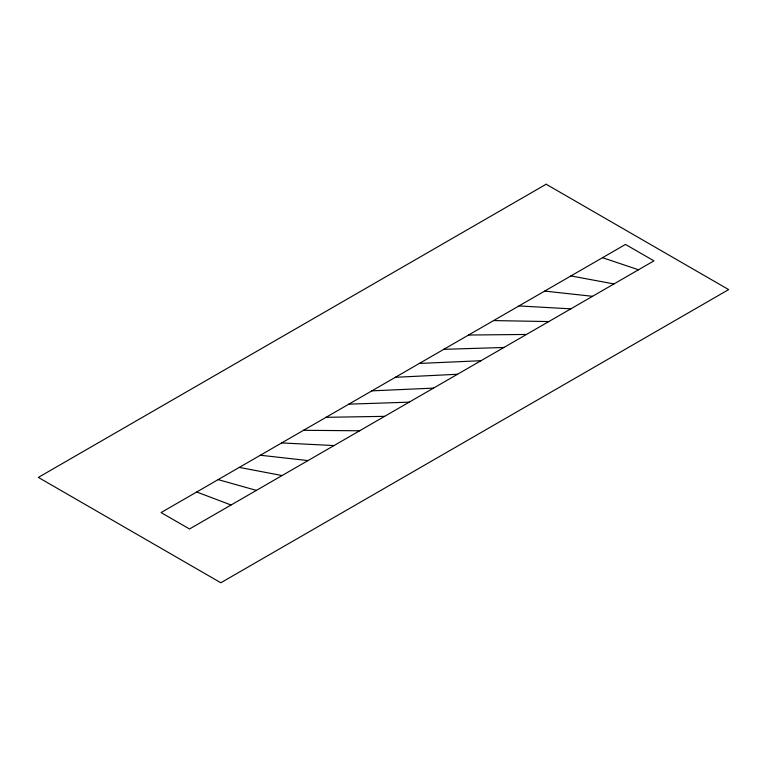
<?xml version="1.0" encoding="UTF-8"?>
<svg xmlns="http://www.w3.org/2000/svg" width="767" height="767" viewBox="0 0 767 767"><rect width="100%" height="100%" fill="white"/><g stroke="black" fill="none" stroke-linecap="round" stroke-linejoin="round"><path stroke-width="1.15" d="M395.283 377.306L457.554 374.267M419.3 363.443L481.024 360.72M371.842 390.854L433.537 388.121M348.822 404.151L409.214 402.157M443.767 349.33L503.938 347.48M326.013 417.315L384.66 416.347M468.532 335.035L526.498 334.45M303.511 430.287L359.675 430.786M493.574 320.577L548.808 321.565M281.623 442.923L334.057 445.569M518.933 305.928L570.84 308.852M544.637 291.077L592.575 296.311M260.339 455.234L308.018 460.574M570.83 275.89L613.993 283.953M239.323 467.4L282.035 475.54M218.173 479.624L256.341 490.362M602.603 257.712L638.585 269.802M196.735 492.002L231.011 504.983M546.162 184.233L38.35 477.41L220.838 582.767L728.65 289.59L546.162 184.233M625.488 244.433L161.07 512.567L189.516 528.99L653.944 260.857L625.488 244.433"/></g></svg>
